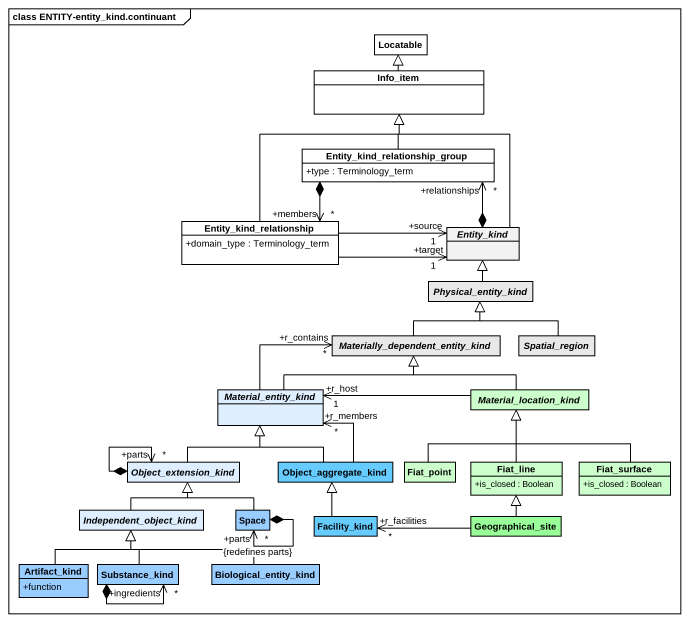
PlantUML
@startuml
mainframe class ENTITY-entity_kind.continuant
hide circle
hide empty members
skinparam classAttributeIconSize 0
class Locatable #FFFFFF
class Info_item #FFFFFF
class "Entity_kind_relationship_group" as Entity_kind_relationship #FFFFFF {
  +type : Terminology_term
}
class "Entity_kind_relationship" as Entity_kind_relationship_2 #FFFFFF {
  +domain_type : Terminology_term
}
abstract class Entity_kind #F2F2F2
abstract class Physical_entity_kind #E8E8E8
abstract class "Materially_dependent_entity_kind" as Materially_dependent_entity #E8E8E8
abstract class Spatial_region #E8E8E8
abstract class Material_entity_kind #E0EFFF
abstract class Material_location_kind #CCFFCC
abstract class Object_extension_kind #E0EFFF
class Object_aggregate_kind #66CCFF
class Fiat_point #CCFFCC
class Fiat_line #CCFFCC {
  +is_closed : Boolean
}
class Fiat_surface #CCFFCC {
  +is_closed : Boolean
}
abstract class Independent_object_kind #E0EFFF
class Space #99CCFF
class Facility_kind #66CCFF
class Geographical_site #99FF99
class Artifact_kind #99CCFF {
  +function
}
class Substance_kind #99CCFF
class Biological_entity_kind #99CCFF
Info_item -up-|> Locatable
Entity_kind_relationship -up-|> Info_item
Entity_kind_relationship *-left-> "+members\n*" Entity_kind_relationship_2
Entity_kind_relationship_2 -up-|> Info_item
Entity_kind -up-|> Info_item
Entity_kind *-up-> "+relationships\n*" Entity_kind_relationship
Entity_kind "+source\n1" <-left- Entity_kind_relationship_2
Entity_kind "+target\n1" <-left- Entity_kind_relationship_2
Physical_entity_kind -up-|> Entity_kind
Materially_dependent_entity -up-|> Physical_entity_kind
Spatial_region -up-|> Physical_entity_kind
Material_entity_kind -right-|> Materially_dependent_entity
Material_entity_kind -right-> "+r_contains\n*" Materially_dependent_entity
Material_location_kind -left-|> Materially_dependent_entity
Material_location_kind -left-> "+r_host\n1" Material_entity_kind
Object_extension_kind -up-|> Material_entity_kind
Object_extension_kind "+parts\n*" <--* Object_extension_kind
Object_aggregate_kind -up-|> Material_entity_kind
Object_aggregate_kind -up-> "+r_members\n*" Material_entity_kind
Fiat_point -up-|> Material_location_kind
Fiat_line -up-|> Material_location_kind
Fiat_surface -up-|> Material_location_kind
Independent_object_kind -up-|> Object_extension_kind
Space -up-|> Object_extension_kind
Space "+parts\n*\n{redefines parts}" <--* Space
Facility_kind -up-|> Object_aggregate_kind
Geographical_site -up-|> Fiat_line
Geographical_site -left-> "+r_facilities\n*" Facility_kind
Artifact_kind -up-|> Independent_object_kind
Substance_kind -up-|> Independent_object_kind
Substance_kind *--> "+ingredients\n*" Substance_kind
Biological_entity_kind -left-|> Independent_object_kind
@enduml
